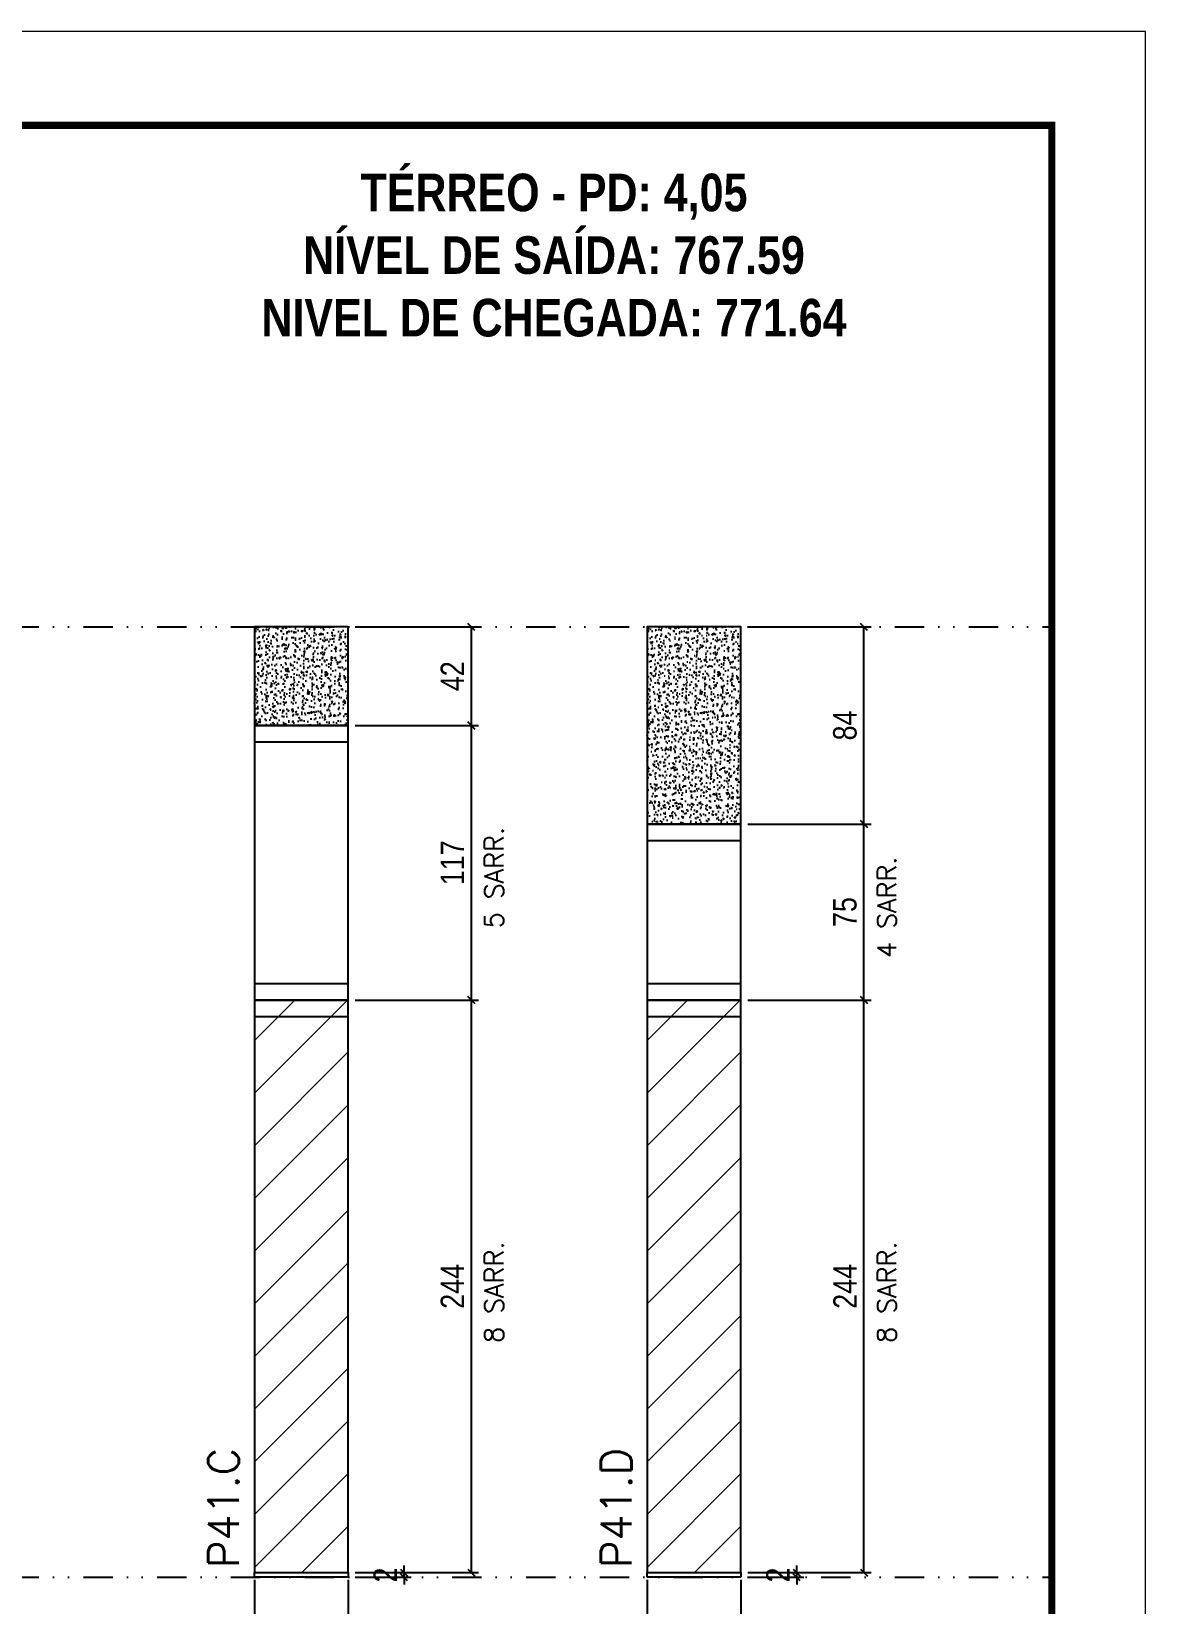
# Model space of a CAD drawing. Extents: x 1945 to 10875, y -3405 to 3369.
# Drawn here: x 2955 to 3430, y -1876 to -1206 of the extents above; entities that cross this region are included whole.
import ezdxf

# ---------------------------------------------------------------- set-up
doc = ezdxf.new("R2010")
doc.units = 0
doc.linetypes.add('DASHED', pattern=[0.75, 0.5, -0.25])
doc.linetypes.add('DIVIDE2', pattern=[0.625, 0.25, -0.125, 0, -0.125, 0, -0.125])
for name, color, linetype in [('COTA', 241, 'Continuous'), ('NOMENCLATURA', 7, 'Continuous'), ('Nível', 160, 'Continuous'), ('Painéis', 200, 'Continuous'), ('SARR_2.2x7', 40, 'Continuous')]:
    doc.layers.add(name, color=color, linetype=linetype)
for name, color, linetype, lineweight in [('Folhas', 255, 'Continuous', 9), ('Hachura', 251, 'Continuous', 9), ('SARRAFO DE PRESSAO', 251, 'DASHED', 9), ('Texto Seção', 7, 'Continuous', 15)]:
    doc.layers.add(name, color=color, linetype=linetype, lineweight=lineweight)
doc.styles.add('COTA TECNICA', font='techl___.ttf', dxfattribs={"height": 10})
doc.styles.add('COTA TECNICA-50', font='techl___.ttf', dxfattribs={"height": 10})
doc.styles.add('REGUA-120', font='ROMANS.shx', dxfattribs={"height": 15})
doc.styles.add('ROMANC', font='techb___.ttf', dxfattribs={"height": 2.5})
doc.styles.add('ROMANS', font='romans.shx')
doc.dimstyles.new('COTA PAINEL-50', dxfattribs={"dimtxt": 10, "dimasz": 3, "dimexe": 3, "dimexo": 3, "dimgap": 3, "dimtad": 1, "dimdec": 1, "dimzin": 12, "dimdsep": 46, "dimtxsty": 'COTA TECNICA-50', "dimblk1": 'OBLIQUE', "dimblk2": 'OBLIQUE', "dimsah": 1, "dimcen": 0.9, "dimclrd": 4, "dimclre": 4, "dimclrt": 240, "dimadec": 1, "dimazin": 3, "dimtfac": 1, "dimtdec": 1, "dimtmove": 0, "dimatfit": 3, "dimfxl": 1, "dimtolj": 1, "dimtzin": 12, "dimarcsym": 0})
doc.dimstyles.new('PAINEL', dxfattribs={"dimtxt": 10, "dimasz": 3, "dimexe": 3, "dimexo": 3, "dimgap": 3, "dimtad": 1, "dimdec": 1, "dimzin": 12, "dimdsep": 46, "dimtxsty": 'COTA TECNICA', "dimblk1": 'OBLIQUE', "dimblk2": 'OBLIQUE', "dimsah": 1, "dimcen": 0.9, "dimclrd": 4, "dimclre": 4, "dimclrt": 240, "dimadec": 1, "dimazin": 3, "dimtfac": 1, "dimtdec": 1, "dimtmove": 0, "dimatfit": 3, "dimfxl": 1, "dimtolj": 1, "dimtzin": 12, "dimarcsym": 0})

# ---------------------------------------------------------------- blocks, each defined once
blk = doc.blocks.new('9999999999')
at = {"layer": 'Folhas'}
blk.add_lwpolyline([(98138.98, 34190.21), (99623.98, 34190.21), (99623.98, 35240.21), (98138.98, 35240.21)], close=True, dxfattribs=at)
at = {"layer": 'Folhas', "color": 30, "const_width": 3}
blk.add_lwpolyline([(98213.98, 34230.21), (99583.98, 34230.21), (99583.98, 35200.21), (98213.98, 35200.21)], close=True, dxfattribs=at)
blk = doc.blocks.new('_Oblique')
at = {"color": 0, "linetype": 'ByBlock', "lineweight": -2}
blk.add_line((-0.5, -0.5), (0.5, 0.5), dxfattribs=at)
blk = doc.blocks.new('*D605')
at = {"layer": 'COTA', "color": 4, "lineweight": -2, "transparency": 16777216}
for p, q in [((3093.3, -1618.66), (3145.79, -1618.66)), ((3142.79, -1862.64), (3142.79, -1618.66)), ((3093.3, -1862.64), (3145.79, -1862.64))]:
    blk.add_line(p, q, dxfattribs=at)
at = {"layer": 'Defpoints', "color": 0, "transparency": 16777216}
for p in [(3090.3, -1618.66), (3142.79, -1618.66), (3090.3, -1862.64)]:
    blk.add_point(p, dxfattribs=at)
at = {"layer": 'COTA', "color": 4, "lineweight": -2, "transparency": 16777216, "xscale": 3, "yscale": 3, "zscale": 3}
for p, rotation in [((3142.79, -1618.66), 90), ((3142.79, -1862.64), 270)]:
    blk.add_blockref('_Oblique', p, dxfattribs=dict(at, rotation=rotation))
at = {"layer": 'COTA', "color": 240, "transparency": 16777216, "insert": (3134.72, -1740.65), "char_height": 10, "attachment_point": 5, "rotation": 90, "style": 'COTA TECNICA'}
blk.add_mtext('\\A1;244', dxfattribs=at)
blk = doc.blocks.new('*D606')
at = {"layer": 'COTA', "color": 4, "lineweight": -2, "transparency": 16777216}
for p, q in [((3093.3, -1459.64), (3145.79, -1459.64)), ((3142.79, -1501.66), (3142.79, -1459.64)), ((3093.3, -1501.66), (3145.79, -1501.66))]:
    blk.add_line(p, q, dxfattribs=at)
at = {"layer": 'Defpoints', "color": 0, "transparency": 16777216}
for p in [(3090.3, -1459.64), (3142.79, -1459.64), (3090.3, -1501.66)]:
    blk.add_point(p, dxfattribs=at)
at = {"layer": 'COTA', "color": 4, "lineweight": -2, "transparency": 16777216, "xscale": 3, "yscale": 3, "zscale": 3}
for p, rotation in [((3142.79, -1459.64), 90), ((3142.79, -1501.66), 270)]:
    blk.add_blockref('_Oblique', p, dxfattribs=dict(at, rotation=rotation))
at = {"layer": 'COTA', "color": 240, "transparency": 16777216, "insert": (3134.72, -1480.65), "char_height": 10, "attachment_point": 5, "rotation": 90, "style": 'COTA TECNICA'}
blk.add_mtext('\\A1;42', dxfattribs=at)
blk = doc.blocks.new('*D607')
at = {"layer": 'COTA', "color": 4, "lineweight": -2, "transparency": 16777216}
for p, q in [((3050.3, -1865.64), (3050.3, -1907.37)), ((3090.3, -1865.64), (3090.3, -1907.37)), ((3050.3, -1904.37), (3090.3, -1904.37))]:
    blk.add_line(p, q, dxfattribs=at)
at = {"layer": 'Defpoints', "color": 0, "transparency": 16777216}
for p in [(3050.3, -1862.64), (3090.3, -1862.64), (3090.3, -1904.37)]:
    blk.add_point(p, dxfattribs=at)
at = {"layer": 'COTA', "color": 4, "lineweight": -2, "transparency": 16777216, "xscale": 3, "yscale": 3, "zscale": 3, "rotation": 180}
blk.add_blockref('_Oblique', (3050.3, -1904.37), dxfattribs=at)
at = {"layer": 'COTA', "color": 4, "lineweight": -2, "transparency": 16777216, "xscale": 3, "yscale": 3, "zscale": 3}
blk.add_blockref('_Oblique', (3090.3, -1904.37), dxfattribs=at)
at = {"layer": 'COTA', "color": 240, "transparency": 16777216, "insert": (3070.3, -1896.27), "char_height": 10, "attachment_point": 5, "style": 'COTA TECNICA'}
blk.add_mtext('\\A1;40', dxfattribs=at)
blk = doc.blocks.new('*D629')
at = {"layer": 'COTA', "color": 4, "linetype": 'ByBlock', "lineweight": -2, "transparency": 16777216}
for p, q in [((3093.3, -1501.66), (3145.79, -1501.66)), ((3142.79, -1618.66), (3142.79, -1501.66)), ((3093.3, -1618.66), (3145.79, -1618.66))]:
    blk.add_line(p, q, dxfattribs=at)
at = {"layer": 'Defpoints', "color": 0, "linetype": 'ByBlock', "transparency": 16777216}
for p in [(3090.3, -1501.66), (3142.79, -1501.66), (3090.3, -1618.66)]:
    blk.add_point(p, dxfattribs=at)
at = {"layer": 'COTA', "color": 4, "linetype": 'ByBlock', "lineweight": -2, "transparency": 16777216, "xscale": 3, "yscale": 3, "zscale": 3}
for p, rotation in [((3142.79, -1501.66), 90), ((3142.79, -1618.66), 270)]:
    blk.add_blockref('_Oblique', p, dxfattribs=dict(at, rotation=rotation))
at = {"layer": 'COTA', "color": 240, "linetype": 'ByBlock', "transparency": 16777216, "insert": (3134.72, -1560.16), "char_height": 10, "attachment_point": 5, "rotation": 90, "style": 'COTA TECNICA'}
blk.add_mtext('\\A1;117', dxfattribs=at)
blk = doc.blocks.new('*D608')
at = {"layer": 'COTA', "color": 4, "lineweight": -2, "transparency": 16777216}
for p, q in [((3093.3, -1862.64), (3117.12, -1862.64)), ((3114.12, -1862.64), (3114.12, -1859.64)), ((3114.12, -1864.64), (3114.12, -1862.64)), ((3093.3, -1864.64), (3117.12, -1864.64)), ((3114.12, -1864.64), (3114.12, -1867.64))]:
    blk.add_line(p, q, dxfattribs=at)
at = {"layer": 'Defpoints', "color": 0, "transparency": 16777216}
for p in [(3090.3, -1862.64), (3114.12, -1862.64), (3090.3, -1864.64)]:
    blk.add_point(p, dxfattribs=at)
at = {"layer": 'COTA', "color": 4, "lineweight": -2, "transparency": 16777216, "xscale": 3, "yscale": 3, "zscale": 3}
for p, rotation in [((3114.12, -1862.64), 270), ((3114.12, -1864.64), 90)]:
    blk.add_blockref('_Oblique', p, dxfattribs=dict(at, rotation=rotation))
at = {"layer": 'COTA', "color": 240, "transparency": 16777216, "insert": (3106.12, -1863.64), "char_height": 10, "attachment_point": 5, "rotation": 90, "style": 'COTA TECNICA-50'}
blk.add_mtext('\\A1;2', dxfattribs=at)
blk = doc.blocks.new('*D623')
at = {"layer": 'COTA', "color": 4, "lineweight": -2, "transparency": 16777216}
for p, q in [((3260.7, -1618.66), (3313.18, -1618.66)), ((3310.18, -1862.64), (3310.18, -1618.66)), ((3260.7, -1862.64), (3313.18, -1862.64))]:
    blk.add_line(p, q, dxfattribs=at)
at = {"layer": 'Defpoints', "color": 0, "transparency": 16777216}
for p in [(3257.7, -1618.66), (3310.18, -1618.66), (3257.7, -1862.64)]:
    blk.add_point(p, dxfattribs=at)
at = {"layer": 'COTA', "color": 4, "lineweight": -2, "transparency": 16777216, "xscale": 3, "yscale": 3, "zscale": 3}
for p, rotation in [((3310.18, -1618.66), 90), ((3310.18, -1862.64), 270)]:
    blk.add_blockref('_Oblique', p, dxfattribs=dict(at, rotation=rotation))
at = {"layer": 'COTA', "color": 240, "transparency": 16777216, "insert": (3302.11, -1740.65), "char_height": 10, "attachment_point": 5, "rotation": 90, "style": 'COTA TECNICA'}
blk.add_mtext('\\A1;244', dxfattribs=at)
blk = doc.blocks.new('*D624')
at = {"layer": 'COTA', "color": 4, "lineweight": -2, "transparency": 16777216}
for p, q in [((3260.7, -1459.64), (3313.18, -1459.64)), ((3310.18, -1543.66), (3310.18, -1459.64)), ((3260.7, -1543.66), (3313.18, -1543.66))]:
    blk.add_line(p, q, dxfattribs=at)
at = {"layer": 'Defpoints', "color": 0, "transparency": 16777216}
for p in [(3257.7, -1459.64), (3310.18, -1459.64), (3257.7, -1543.66)]:
    blk.add_point(p, dxfattribs=at)
at = {"layer": 'COTA', "color": 4, "lineweight": -2, "transparency": 16777216, "xscale": 3, "yscale": 3, "zscale": 3}
for p, rotation in [((3310.18, -1459.64), 90), ((3310.18, -1543.66), 270)]:
    blk.add_blockref('_Oblique', p, dxfattribs=dict(at, rotation=rotation))
at = {"layer": 'COTA', "color": 240, "transparency": 16777216, "insert": (3302.09, -1501.65), "char_height": 10, "attachment_point": 5, "rotation": 90, "style": 'COTA TECNICA'}
blk.add_mtext('\\A1;84', dxfattribs=at)
blk = doc.blocks.new('*D625')
at = {"layer": 'COTA', "color": 4, "lineweight": -2, "transparency": 16777216}
for p, q in [((3217.7, -1865.64), (3217.7, -1907.37)), ((3257.7, -1865.64), (3257.7, -1907.37)), ((3217.7, -1904.37), (3257.7, -1904.37))]:
    blk.add_line(p, q, dxfattribs=at)
at = {"layer": 'Defpoints', "color": 0, "transparency": 16777216}
for p in [(3217.7, -1862.64), (3257.7, -1862.64), (3257.7, -1904.37)]:
    blk.add_point(p, dxfattribs=at)
at = {"layer": 'COTA', "color": 4, "lineweight": -2, "transparency": 16777216, "xscale": 3, "yscale": 3, "zscale": 3, "rotation": 180}
blk.add_blockref('_Oblique', (3217.7, -1904.37), dxfattribs=at)
at = {"layer": 'COTA', "color": 4, "lineweight": -2, "transparency": 16777216, "xscale": 3, "yscale": 3, "zscale": 3}
blk.add_blockref('_Oblique', (3257.7, -1904.37), dxfattribs=at)
at = {"layer": 'COTA', "color": 240, "transparency": 16777216, "insert": (3237.7, -1896.27), "char_height": 10, "attachment_point": 5, "style": 'COTA TECNICA'}
blk.add_mtext('\\A1;40', dxfattribs=at)
blk = doc.blocks.new('*D632')
at = {"layer": 'COTA', "color": 4, "linetype": 'ByBlock', "lineweight": -2, "transparency": 16777216}
for p, q in [((3260.7, -1543.66), (3313.18, -1543.66)), ((3310.18, -1618.66), (3310.18, -1543.66)), ((3260.7, -1618.66), (3313.18, -1618.66))]:
    blk.add_line(p, q, dxfattribs=at)
at = {"layer": 'Defpoints', "color": 0, "linetype": 'ByBlock', "transparency": 16777216}
for p in [(3257.7, -1543.66), (3310.18, -1543.66), (3257.7, -1618.66)]:
    blk.add_point(p, dxfattribs=at)
at = {"layer": 'COTA', "color": 4, "linetype": 'ByBlock', "lineweight": -2, "transparency": 16777216, "xscale": 3, "yscale": 3, "zscale": 3}
for p, rotation in [((3310.18, -1543.66), 90), ((3310.18, -1618.66), 270)]:
    blk.add_blockref('_Oblique', p, dxfattribs=dict(at, rotation=rotation))
at = {"layer": 'COTA', "color": 240, "linetype": 'ByBlock', "transparency": 16777216, "insert": (3302.07, -1581.16), "char_height": 10, "attachment_point": 5, "rotation": 90, "style": 'COTA TECNICA'}
blk.add_mtext('\\A1;75', dxfattribs=at)
blk = doc.blocks.new('*D626')
at = {"layer": 'COTA', "color": 4, "lineweight": -2, "transparency": 16777216}
for p, q in [((3260.7, -1862.64), (3284.51, -1862.64)), ((3281.51, -1862.64), (3281.51, -1859.64)), ((3281.51, -1864.64), (3281.51, -1862.64)), ((3260.7, -1864.64), (3284.51, -1864.64)), ((3281.51, -1864.64), (3281.51, -1867.64))]:
    blk.add_line(p, q, dxfattribs=at)
at = {"layer": 'Defpoints', "color": 0, "transparency": 16777216}
for p in [(3257.7, -1862.64), (3281.51, -1862.64), (3257.7, -1864.64)]:
    blk.add_point(p, dxfattribs=at)
at = {"layer": 'COTA', "color": 4, "lineweight": -2, "transparency": 16777216, "xscale": 3, "yscale": 3, "zscale": 3}
for p, rotation in [((3281.51, -1862.64), 270), ((3281.51, -1864.64), 90)]:
    blk.add_blockref('_Oblique', p, dxfattribs=dict(at, rotation=rotation))
at = {"layer": 'COTA', "color": 240, "transparency": 16777216, "insert": (3273.51, -1863.64), "char_height": 10, "attachment_point": 5, "rotation": 90, "style": 'COTA TECNICA-50'}
blk.add_mtext('\\A1;2', dxfattribs=at)

msp = doc.modelspace()

# ---------------------------------------------------------------- hatches: boundary and pattern name
at = {"layer": 'COTA', "linetype": 'ByBlock'}
h = msp.add_hatch(dxfattribs=at)
h.set_pattern_fill('AR-CONC', color=256, scale=0.03)
h.set_pattern_definition([(50, (-128563.727, -28314.905), (5.46554007, -0.47817257), [0.5715, -6.2865]), (355, (-128563.727, -28314.905), (-1.05730264, 5.73170536), [0.4572, -5.02921753]), (100.4514447, (-128563.2714, -28314.945), (4.40823741, 5.25353256), [0.48570026, -5.34270734]), (46.1842, (-128563.727, -28313.381), (8.13237123, -1.26126984), [0.85725, -9.42975]), (96.6355576, (-128563.049, -28313.486), (7.122124, 7.42278374), [0.7285507, -8.01406824]), (351.184151, (-128563.727, -28313.381), (7.122124, 7.42278374), [0.685799, -7.54379196]), (21, (-128562.965, -28313.762), (4.54843174, -3.06795595), [0.5715, -6.2865]), (326, (-128562.965, -28313.762), (1.85406085, 5.52563898), [0.4572, -5.0292]), (71.451445, (-128562.586, -28314.0176), (6.40249258, 2.45768307), [0.48570026, -5.34269813]), (37.5, (-128563.7268, -28314.905), (0.092658098, 2.536651166), [0, -4.96824, 0, -5.1054, 0, -5.04825]), (7.5, (-128563.7268, -28314.905), (2.004589875, 3.005417245), [0, -2.91084, 0, -4.85394, 0, -1.92405]), (327.5, (-128565.426, -28314.905), (4.067717855, -0.17186232), [0, -1.905, 0, -5.9436, 0, -7.8867]), (317.5, (-128566.188, -28314.905), (4.44387544, 0.76279473), [0, -2.4765, 0, -3.94716, 0, -5.6007])])
h.paths.add_polyline_path([(3050.3, -1501.64), (3090.3, -1501.64), (3090.3, -1459.64), (3050.3, -1459.64)])
h = msp.add_hatch(dxfattribs=at)
h.set_pattern_fill('AR-CONC', color=256, scale=0.03)
h.set_pattern_definition([(50, (-128396.332, -28314.905), (5.46554007, -0.47817257), [0.5715, -6.2865]), (355, (-128396.332, -28314.905), (-1.05730264, 5.73170536), [0.4572, -5.02921753]), (100.4514447, (-128395.8766, -28314.945), (4.40823741, 5.25353256), [0.48570026, -5.34270734]), (46.1842, (-128396.332, -28313.381), (8.13237123, -1.26126984), [0.85725, -9.42975]), (96.6355576, (-128395.6544, -28313.486), (7.122124, 7.42278374), [0.7285507, -8.01406824]), (351.184151, (-128396.332, -28313.381), (7.122124, 7.42278374), [0.685799, -7.54379196]), (21, (-128395.57, -28313.762), (4.54843174, -3.06795595), [0.5715, -6.2865]), (326, (-128395.57, -28313.762), (1.85406085, 5.52563898), [0.4572, -5.0292]), (71.451445, (-128395.191, -28314.0176), (6.40249258, 2.45768307), [0.48570026, -5.34269813]), (37.5, (-128396.3321, -28314.905), (0.092658098, 2.536651166), [0, -4.96824, 0, -5.1054, 0, -5.04825]), (7.5, (-128396.332, -28314.905), (2.004589875, 3.005417245), [0, -2.91084, 0, -4.85394, 0, -1.92405]), (327.5, (-128398.0314, -28314.905), (4.067717855, -0.17186232), [0, -1.905, 0, -5.9436, 0, -7.8867]), (317.5, (-128398.7934, -28314.905), (4.44387544, 0.76279473), [0, -2.4765, 0, -3.94716, 0, -5.6007])])
h.paths.add_polyline_path([(3217.7, -1543.66), (3257.7, -1543.66), (3257.7, -1459.64), (3217.7, -1459.64)])
at = {"layer": 'Hachura', "linetype": 'ByBlock'}
h = msp.add_hatch(dxfattribs=at)
h.set_pattern_fill('ANSI31', color=256, scale=5)
h.set_pattern_definition([(45, (-130355.978, -34148.98), (-11.2253202, 11.2253202), [])])
h.paths.add_polyline_path([(3090.3, -1618.66), (3050.3, -1618.66), (3050.3, -1862.64), (3090.3, -1862.64)])
h = msp.add_hatch(dxfattribs=at)
h.set_pattern_fill('ANSI31', color=256, scale=5)
h.set_pattern_definition([(45, (-130188.583, -34148.98), (-11.2253202, 11.2253202), [])])
h.paths.add_polyline_path([(3257.7, -1618.66), (3217.7, -1618.66), (3217.7, -1862.64), (3257.7, -1862.64)])

# ---------------------------------------------------------------- linework, layer by layer
at = {"layer": 'COTA', "linetype": 'ByBlock'}
for points in [[(3050.3, -1501.66), (3090.3, -1501.66), (3090.3, -1459.64), (3050.3, -1459.64)], [(3217.7, -1543.66), (3257.7, -1543.66), (3257.7, -1459.64), (3217.7, -1459.64)]]:
    msp.add_lwpolyline(points, close=True, dxfattribs=at)
at = {"layer": 'Nível', "color": 4, "linetype": 'DIVIDE2', "ltscale": 50}
for p, q in [((2379.86, -1459.64), (3390.21, -1459.64)), ((2379.86, -1864.64), (3390.21, -1864.64))]:
    msp.add_line(p, q, dxfattribs=at)
at = {"layer": 'Painéis'}
for p, q in [((3050.3, -1862.64), (3090.3, -1862.64)), ((3050.3, -1864.64), (3050.3, -1862.64)), ((3090.3, -1862.64), (3090.3, -1864.64)), ((3217.7, -1862.64), (3257.7, -1862.64)), ((3217.7, -1864.64), (3217.7, -1862.64)), ((3257.7, -1862.64), (3257.7, -1864.64)), ((3090.3, -1864.64), (3050.3, -1864.64)), ((3257.7, -1864.64), (3217.7, -1864.64))]:
    msp.add_line(p, q, dxfattribs=at)
for points in [[(3050.3, -1618.66), (3090.3, -1618.66), (3090.3, -1501.66), (3050.3, -1501.66)], [(3217.7, -1618.66), (3257.7, -1618.66), (3257.7, -1543.66), (3217.7, -1543.66)], [(3050.3, -1862.64), (3090.3, -1862.64), (3090.3, -1618.66), (3050.3, -1618.66)], [(3217.7, -1862.64), (3257.7, -1862.64), (3257.7, -1618.66), (3217.7, -1618.66)]]:
    msp.add_lwpolyline(points, close=True, dxfattribs=at)
at = {"layer": 'SARR_2.2x7'}
for p, q in [((3050.3, -1508.66), (3090.3, -1508.66)), ((3217.7, -1550.66), (3257.7, -1550.66)), ((3050.3, -1611.66), (3090.3, -1611.66)), ((3217.7, -1611.66), (3257.7, -1611.66)), ((3050.3, -1625.66), (3090.3, -1625.66)), ((3217.7, -1625.66), (3257.7, -1625.66))]:
    msp.add_line(p, q, dxfattribs=at)

# ---------------------------------------------------------------- block references
at = {"layer": 'SARRAFO DE PRESSAO', "color": 6, "linetype": 'ByBlock'}
msp.add_blockref('9999999999', (-96193.77, -36446.13), dxfattribs=at)

# ---------------------------------------------------------------- texts
at = {"layer": 'NOMENCLATURA', "color": 2, "insert": (3178.03, -1239.86), "char_height": 16, "attachment_point": 2, "style": 'ROMANC'}
msp.add_mtext_dynamic_manual_height_columns('\\PTÉRREO - PD: 4,05\\PNÍVEL DE SAÍDA: 767.59\\PNIVEL DE CHEGADA: 771.64', width=300.2766, gutter_width=1, heights=[0], dxfattribs=at)
at = {"layer": 'Texto Seção', "linetype": 'Continuous', "style": 'ROMANS'}
for s, p in [('5 SARR.', (3156.47, -1588.08)), ('4 SARR.', (3323.87, -1600.7)), ('8 SARR.', (3156.47, -1764.74)), ('8 SARR.', (3323.87, -1764.74))]:
    msp.add_text(s, height=8, rotation=90, dxfattribs=at).set_placement(p)
at = {"layer": 'Texto Seção', "char_height": 13, "width": 285.3299, "attachment_point": 7, "rotation": 90, "style": 'REGUA-120'}
for s, insert in [('P41.C', (3043.65, -1860.72)), ('P41.D', (3211.05, -1860.72))]:
    msp.add_mtext(s, dxfattribs=dict(at, insert=insert))

# ---------------------------------------------------------------- dimensions: what is measured, and where the dimension line sits
at = {"layer": 'COTA'}
for base, p1, p2, picture, middle in [((3142.79, -1459.64), (3090.3, -1501.66), (3090.3, -1459.64), '*D606', (3134.72, -1480.65)), ((3310.18, -1459.64), (3257.7, -1543.66), (3257.7, -1459.64), '*D624', (3302.09, -1501.65)), ((3142.79, -1618.66), (3090.3, -1862.64), (3090.3, -1618.66), '*D605', (3134.72, -1740.65)), ((3310.18, -1618.66), (3257.7, -1862.64), (3257.7, -1618.66), '*D623', (3302.11, -1740.65))]:
    dim = msp.add_linear_dim(base=base, p1=p1, p2=p2, angle=90, dimstyle='PAINEL', override={"dimarcsym": 2}, dxfattribs=at)
    dim.commit()
    dim.dimension.update_dxf_attribs({"geometry": picture, "text_midpoint": middle})
at = {"layer": 'COTA', "linetype": 'ByBlock'}
for base, p1, p2, picture, middle in [((3142.79, -1501.66), (3090.3, -1618.66), (3090.3, -1501.66), '*D629', (3134.72, -1560.16)), ((3310.18, -1543.66), (3257.7, -1618.66), (3257.7, -1543.66), '*D632', (3302.07, -1581.16))]:
    dim = msp.add_linear_dim(base=base, p1=p1, p2=p2, angle=90, dimstyle='PAINEL', dxfattribs=at)
    dim.commit()
    dim.dimension.update_dxf_attribs({"geometry": picture, "text_midpoint": middle})
at = {"layer": 'COTA'}
for base, p1, p2, picture, middle in [((3090.3, -1904.37), (3050.3, -1862.64), (3090.3, -1862.64), '*D607', (3070.3, -1896.27)), ((3257.7, -1904.37), (3217.7, -1862.64), (3257.7, -1862.64), '*D625', (3237.7, -1896.27))]:
    dim = msp.add_linear_dim(base=base, p1=p1, p2=p2, dimstyle='PAINEL', override={"dimarcsym": 2}, dxfattribs=at)
    dim.commit()
    dim.dimension.update_dxf_attribs({"geometry": picture, "text_midpoint": middle})
for base, p1, p2, picture, middle in [((3114.12, -1862.64), (3090.3, -1864.64), (3090.3, -1862.64), '*D608', (3114.12, -1863.64)), ((3281.51, -1862.64), (3257.7, -1864.64), (3257.7, -1862.64), '*D626', (3281.51, -1863.64))]:
    dim = msp.add_linear_dim(base=base, p1=p1, p2=p2, angle=90, dimstyle='COTA PAINEL-50', dxfattribs=at)
    dim.commit()
    dim.dimension.update_dxf_attribs({"geometry": picture, "text_midpoint": middle, "dimtype": 160})

doc.saveas('drawing.dxf')
